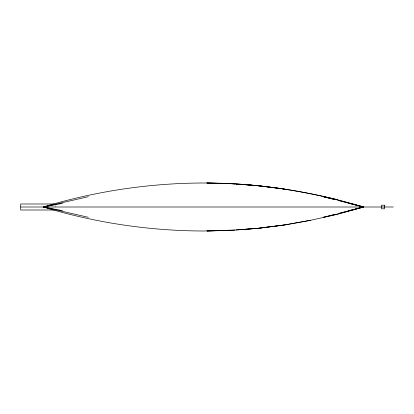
<?xml version="1.0" encoding="UTF-8"?>
<svg xmlns="http://www.w3.org/2000/svg" width="414" height="414" viewBox="0 0 414 414"><rect width="100%" height="100%" fill="white"/><g stroke="black" fill="none" stroke-linecap="round" stroke-linejoin="round"><path stroke-width="0.31" stroke-dasharray="2.07 1.55" d="M55.502 205.499L55.502 207"/><path stroke-width="0.62" d="M335.164 214.281L323.412 217.298L336.303 214.297L363.544 207C311.675 191.403 257.622 182.895 203.424 182.998C149.242 183.133 95.142 191.242 43.304 207C95.142 222.758 149.242 230.867 203.424 231.002L232.083 230.308L258.424 228.295L270.942 226.639M339.485 213.174L363.544 207L336.303 199.703L323.443 196.712L335.164 199.719M349.007 210.648L363.544 207L339.485 200.826M88.332 196.702L43.304 207L88.332 217.298M62.654 203.346L43.304 207L62.654 210.654M258.491 228.321L284.604 224.957L310.583 220.284M284.604 224.973L310.547 220.3L337.467 214.297L363.544 207L349.007 203.352M271.548 226.644L284.382 224.968L257.503 228.316L245.254 229.304M234.997 229.993L206.912 231.002L232.264 230.329M236.285 229.899L258.424 228.295M54.213 203.998L20.7 203.998L20.7 210.001L54.213 210.001M20.7 207L393.3 207M232.083 183.692L206.912 182.998L232.083 183.692C267.646 185.55 302.877 191.335 337.467 199.703M230.5 183.671L234.997 184.007M236.285 184.101L257.503 185.684L284.382 189.032L271.548 187.356M245.254 184.696L258.424 185.705L270.942 187.361M323.412 196.702L336.271 199.698M384.497 205.199L381.563 205.199L381.563 208.801L384.497 208.801L384.497 205.199"/></g></svg>
